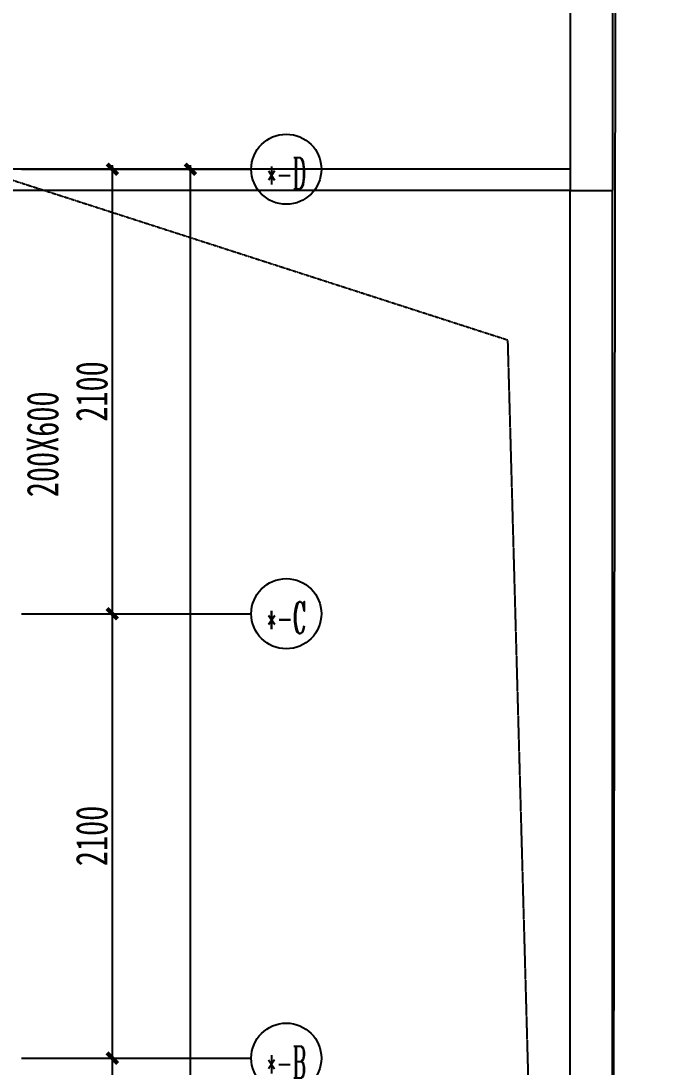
# Model space of a CAD drawing. Extents: x -255202 to 66368, y -6372500 to 603.
# Drawn here: x -28125 to -25118, y -3257229 to -3252286 of the extents above; entities that cross this region are included whole.
import ezdxf
from ezdxf.enums import TextEntityAlignment as Align

# ---------------------------------------------------------------- set-up
doc = ezdxf.new("R2010")
doc.units = 0
doc.header["$LTSCALE"] = 10
doc.header["$MEASUREMENT"] = 0
doc.linetypes.add('__DASH', pattern=[0.35, 0.25, -0.1])
doc.linetypes.add('CONTINOUS', pattern=[0])
for name, color, linetype in [('A-DIM（轴号轴线尺寸）', 3, 'Continuous'), ('A-MARK（制图符号）', 8, 'Continuous'), ('A-WIND（门窗）', 8, 'Continuous'), ('AXIS_TEXT', 7, 'Continuous'), ('DIM【标注】', 149, 'Continuous'), ('G-BEAM_CON', 4, 'Continuous'), ('W-文字', 67, 'Continuous'), ('院墙', 53, 'Continuous'), ('院墙（一层看线）', 8, 'Continuous')]:
    doc.layers.add(name, color=color, linetype=linetype)
doc.styles.add('_TCH_AXIS', font='COMPLEX', dxfattribs={"bigfont": 'GBCBIG'})
doc.styles.add('COMPLEX', font='COMPLEX')
doc.styles.add('样式222', font='', dxfattribs={"width": 0.7})
doc.styles.add('细黑体', font='', dxfattribs={"width": 0.7})
doc.styles.get('样式222').set_extended_font_data('STXihei')
doc.styles.get('细黑体').set_extended_font_data('STXihei')
doc.dimstyles.new('DK-50', dxfattribs={"dimscale": 50, "dimtxt": 3, "dimasz": 1, "dimexe": 0.4, "dimexo": 0.4, "dimgap": 0.4, "dimtad": 1, "dimtoh": 1, "dimdec": 0, "dimrnd": 5, "dimdsep": 46, "dimtxsty": '样式222', "dimblk": 'ARCHTICK', "dimcen": 3, "dimdle": 0.4, "dimclrd": 149, "dimclre": 149, "dimclrt": 149, "dimadec": 0, "dimazin": 0, "dimtfac": 1, "dimtdec": 0, "dimtix": 1, "dimtmove": 2, "dimatfit": 3, "dimldrblk": 'ARCHTICK', "dimfxl": 3, "dimfxlon": 1, "dimtvp": 1, "dimtolj": 1, "dimtzin": 0, "dimarcsym": 0})

# ---------------------------------------------------------------- blocks, each defined once
blk = doc.blocks.new('fddfd')
at = {"layer": 'W-文字', "style": '细黑体', "width": 0.7}
blk.add_text('200X600', height=150, rotation=90, dxfattribs=at).set_placement((134604.2, 8290.8))
blk = doc.blocks.new('_AXISO')
blk.add_circle((0, 0), 0.5)
at = {"layer": 'AXIS_TEXT', "style": 'COMPLEX', "width": 1.041667}
blk.add_attdef('A', text='', height=0.56, dxfattribs=at).set_placement((-0.25, -0.28), (0.25, -0.28), align=Align.FIT)
blk = doc.blocks.new('_ArchTick')
at = {"color": 0, "linetype": 'ByBlock', "const_width": 0.4}
blk.add_lwpolyline([(-0.5, -0.5), (0.5, 0.5)], dxfattribs=at)
blk = doc.blocks.new('*D1164')
at = {"layer": 'Defpoints', "color": 0, "transparency": 16777216}
for p in [(-100980.6, -3184984.5), (-100182.6, -3184984.5), (-100980.6, -3197184.5)]:
    blk.add_point(p, dxfattribs=at)
at = {"layer": 'DIM【标注】', "color": 149, "lineweight": -2, "transparency": 16777216}
for p, q in [((-100182.6, -3197204.5), (-100182.6, -3184964.5)), ((-100332.6, -3184984.5), (-100162.6, -3184984.5)), ((-100332.6, -3197184.5), (-100162.6, -3197184.5))]:
    blk.add_line(p, q, dxfattribs=at)
at = {"layer": 'DIM【标注】', "color": 149, "lineweight": -2, "transparency": 16777216, "xscale": 50, "yscale": 50, "zscale": 50}
for p, rotation in [((-100182.6, -3184984.5), 90), ((-100182.6, -3197184.5), 270)]:
    blk.add_blockref('_ArchTick', p, dxfattribs=dict(at, rotation=rotation))
at = {"layer": 'DIM【标注】', "color": 149, "transparency": 16777216, "insert": (-100279.4, -3191084.5), "char_height": 150, "attachment_point": 5, "rotation": 90, "style": '样式222'}
blk.add_mtext('\\A1;12200', dxfattribs=at)
blk = doc.blocks.new('*D1165')
at = {"layer": 'Defpoints', "color": 0, "transparency": 16777216}
for p in [(-100980.6, -3189184.5), (-100551.3, -3189184.5), (-100980.6, -3197184.5)]:
    blk.add_point(p, dxfattribs=at)
at = {"layer": 'DIM【标注】', "color": 149, "lineweight": -2, "transparency": 16777216}
for p, q in [((-100551.3, -3197204.5), (-100551.3, -3189164.5)), ((-100701.3, -3189184.5), (-100531.3, -3189184.5)), ((-100701.3, -3197184.5), (-100531.3, -3197184.5))]:
    blk.add_line(p, q, dxfattribs=at)
at = {"layer": 'DIM【标注】', "color": 149, "lineweight": -2, "transparency": 16777216, "xscale": 50, "yscale": 50, "zscale": 50}
for p, rotation in [((-100551.3, -3189184.5), 90), ((-100551.3, -3197184.5), 270)]:
    blk.add_blockref('_ArchTick', p, dxfattribs=dict(at, rotation=rotation))
at = {"layer": 'DIM【标注】', "color": 149, "transparency": 16777216, "insert": (-100648.1, -3193184.5), "char_height": 150, "attachment_point": 5, "rotation": 90, "style": '样式222'}
blk.add_mtext('\\A1;8000', dxfattribs=at)
blk = doc.blocks.new('*D1166')
at = {"layer": 'Defpoints', "color": 0, "transparency": 16777216}
for p in [(-100980.6, -3187084.5), (-100551.3, -3187084.5), (-100980.6, -3189184.5)]:
    blk.add_point(p, dxfattribs=at)
at = {"layer": 'DIM【标注】', "color": 149, "lineweight": -2, "transparency": 16777216}
for p, q in [((-100701.3, -3187084.5), (-100531.3, -3187084.5)), ((-100551.3, -3189204.5), (-100551.3, -3187064.5)), ((-100701.3, -3189184.5), (-100531.3, -3189184.5))]:
    blk.add_line(p, q, dxfattribs=at)
at = {"layer": 'DIM【标注】', "color": 149, "lineweight": -2, "transparency": 16777216, "xscale": 50, "yscale": 50, "zscale": 50}
for p, rotation in [((-100551.3, -3187084.5), 90), ((-100551.3, -3189184.5), 270)]:
    blk.add_blockref('_ArchTick', p, dxfattribs=dict(at, rotation=rotation))
at = {"layer": 'DIM【标注】', "color": 149, "transparency": 16777216, "insert": (-100648.1, -3188134.5), "char_height": 150, "attachment_point": 5, "rotation": 90, "style": '样式222'}
blk.add_mtext('\\A1;2100', dxfattribs=at)
blk = doc.blocks.new('*D1167')
at = {"layer": 'Defpoints', "color": 0, "transparency": 16777216}
for p in [(-100980.6, -3184984.5), (-100551.3, -3184984.5), (-100980.6, -3187084.5)]:
    blk.add_point(p, dxfattribs=at)
at = {"layer": 'DIM【标注】', "color": 149, "lineweight": -2, "transparency": 16777216}
for p, q in [((-100551.3, -3187104.5), (-100551.3, -3184964.5)), ((-100701.3, -3184984.5), (-100531.3, -3184984.5)), ((-100701.3, -3187084.5), (-100531.3, -3187084.5))]:
    blk.add_line(p, q, dxfattribs=at)
at = {"layer": 'DIM【标注】', "color": 149, "lineweight": -2, "transparency": 16777216, "xscale": 50, "yscale": 50, "zscale": 50}
for p, rotation in [((-100551.3, -3184984.5), 90), ((-100551.3, -3187084.5), 270)]:
    blk.add_blockref('_ArchTick', p, dxfattribs=dict(at, rotation=rotation))
at = {"layer": 'DIM【标注】', "color": 149, "transparency": 16777216, "insert": (-100648.1, -3186034.5), "char_height": 150, "attachment_point": 5, "rotation": 90, "style": '样式222'}
blk.add_mtext('\\A1;2100', dxfattribs=at)
blk = doc.blocks.new('bz2')
at = {"layer": 'DIM【标注】'}
for p, q in [((-100980.6, -3184984.5), (-99894.7, -3184984.5)), ((-100980.6, -3187084.5), (-99894.7, -3187084.5)), ((-100980.6, -3189184.5), (-99894.7, -3189184.5))]:
    blk.add_line(p, q, dxfattribs=at)
ref = blk.add_blockref('_AXISO', (-99729.1, -3184984.5), dxfattribs=dict(at, xscale=331.2, yscale=331.2, zscale=331.2))
ref.add_attrib('A', '*-D', dxfattribs={"layer": 'A-DIM（轴号轴线尺寸）', "height": 150, "style": '_TCH_AXIS', "width": 0.444571}).set_placement((-99822.7, -3185078.2), (-99635.4, -3185078.2), align=Align.FIT)
ref = blk.add_blockref('_AXISO', (-99729.1, -3187084.5), dxfattribs=dict(at, xscale=331.2, yscale=331.2, zscale=331.2))
ref.add_attrib('A', '*-C', dxfattribs={"layer": 'A-DIM（轴号轴线尺寸）', "height": 150, "style": '_TCH_AXIS', "width": 0.46017}).set_placement((-99822.7, -3187178.2), (-99635.4, -3187178.2), align=Align.FIT)
ref = blk.add_blockref('_AXISO', (-99729.1, -3189184.5), dxfattribs=dict(at, xscale=331.2, yscale=331.2, zscale=331.2))
ref.add_attrib('A', '*-B', dxfattribs={"layer": 'A-DIM（轴号轴线尺寸）', "height": 150, "style": '_TCH_AXIS', "width": 0.444571}).set_placement((-99822.7, -3189278.2), (-99635.4, -3189278.2), align=Align.FIT)
for p1, p2, distance, picture, middle in [((-100980.6, -3197184.5), (-100980.6, -3184984.5), -798.1, '*D1164', (-100279.4, -3191084.5)), ((-100980.6, -3187084.5), (-100980.6, -3184984.5), -429.4, '*D1167', (-100648.1, -3186034.5)), ((-100980.6, -3189184.5), (-100980.6, -3187084.5), -429.4, '*D1166', (-100648.1, -3188134.5)), ((-100980.6, -3197184.5), (-100980.6, -3189184.5), -429.4, '*D1165', (-100648.1, -3193184.5))]:
    dim = blk.add_aligned_dim(p1=p1, p2=p2, distance=distance, dimstyle='DK-50', dxfattribs=at)
    dim.commit()
    dim.dimension.update_dxf_attribs({"geometry": picture, "text_midpoint": middle})

msp = doc.modelspace()

# ---------------------------------------------------------------- linework, layer by layer
at = {"color": 251, "linetype": '__DASH'}
msp.add_lwpolyline([(-25527.9, -3264420.1), (-25822.9, -3253795.3), (-28327.9, -3252987)], dxfattribs=at)
at = {"layer": 'A-MARK（制图符号）', "color": 250}
msp.add_lwpolyline([(-25313.9, -3251256.6), (-25327.9, -3260591.5), (-25537.9, -3260667.9), (-25117.9, -3260742), (-25327.9, -3260816.5), (-25327.9, -3268567.2)], dxfattribs=at)
at = {"layer": 'A-WIND（门窗）'}
for p, q in [((-25527.9, -3252987), (-28427.6, -3252986.7)), ((-25527.9, -3253087), (-28327.6, -3253086.7))]:
    msp.add_line(p, q, dxfattribs=at)
at = {"layer": '院墙'}
for p, q in [((-25527.9, -3251265.1), (-25527.9, -3253087)), ((-25327.9, -3251265.1), (-25327.9, -3253087)), ((-25527.9, -3253087), (-25327.9, -3253087))]:
    msp.add_line(p, q, dxfattribs=at)
at = {"layer": '院墙（一层看线）'}
for p, q in [((-25527.9, -3268567.2), (-25527.9, -3253087)), ((-25327.9, -3268567.2), (-25327.9, -3253087))]:
    msp.add_line(p, q, dxfattribs=at)

# ---------------------------------------------------------------- block references
at = {"layer": 'DIM【标注】'}
msp.add_blockref('bz2', (72858.7, -68002.5), dxfattribs=at)
at = {"layer": 'G-BEAM_CON', "linetype": 'CONTINOUS'}
msp.add_blockref('fddfd', (-162551.8, -3262827.4), dxfattribs=at)

doc.saveas('drawing.dxf')
